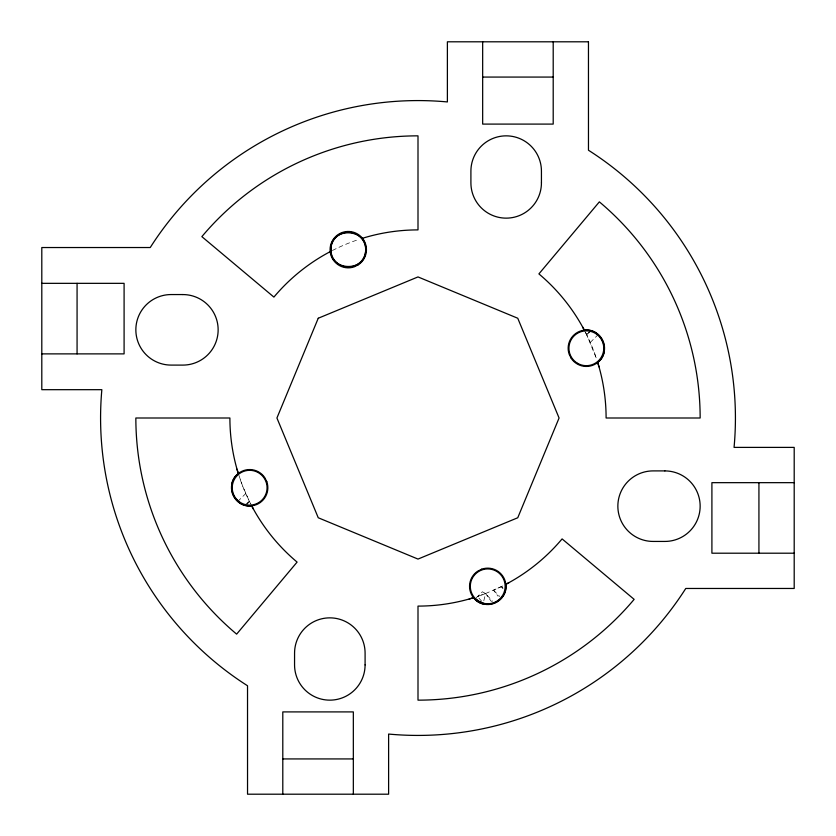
<?xml version="1.0" encoding="UTF-8"?>
<svg xmlns="http://www.w3.org/2000/svg" width="836" height="836" viewBox="0 0 836 836"><rect width="100%" height="100%" fill="white"/><g stroke="black" fill="none" stroke-linecap="round" stroke-linejoin="round"><path stroke-width="0.63" stroke-dasharray="4.18 3.13" d="M483.814 600.77L485.57 593.55L501.391 586.611A188.1 188.1 0 0 0 503.596 585.493L493.564 590.258L498.11 596.246M246.212 505.602L249.389 501.391L242.45 485.57L238.657 474.587M585.493 332.404A188.1 188.1 0 0 1 586.611 334.609L590.258 342.436A188.1 188.1 0 0 1 596.465 358.56L586.611 334.609L589.788 330.398M247.801 502.969L249.389 501.391L245.742 493.564A188.1 188.1 0 0 1 239.535 477.44M584.333 330.272L586.611 334.609L589.788 331.453M476.28 597.803L482.372 591.773L485.57 593.55L492.571 601.283M237.737 501.485L245.742 493.564M590.258 342.436L598.262 334.515M245.669 504.359L249.389 501.391L251.667 505.728M586.611 334.609L590.331 331.641M481.724 601.303L477.44 596.465L485.57 593.55L491.463 601.669M502.875 588.471L501.391 586.611L503.909 588.513M501.391 586.611L502.969 588.199M493.564 590.258L499.729 596.476M485.57 593.55A188.1 188.1 0 0 1 477.44 596.465M250.507 503.596A188.1 188.1 0 0 1 249.389 501.391M332.404 250.507A188.1 188.1 0 0 1 358.56 239.535"/><path stroke-width="1.25" d="M509.04 582.598L505.728 584.333C508.716 601.565 483.668 611.983 473.636 597.635L469.184 599.004M482.665 77.069L553.202 77.069M41.8 283.341L124.094 283.341L124.094 353.879L41.8 353.879M794.2 482.665L711.906 482.665L711.906 553.202L794.2 553.202M282.798 758.931L353.335 758.931M483.229 603.184L479.018 601.439L475.412 598.67M582.598 326.96L584.333 330.272C601.565 327.284 611.983 352.332 597.635 362.364L599.004 366.816M253.402 509.04L251.667 505.728C234.435 508.716 224.017 483.668 238.364 473.636L236.996 469.184M758.931 482.665L758.931 553.202M553.202 41.8L553.202 124.094L482.665 124.094L482.665 41.8M353.335 794.2L353.335 711.906L282.798 711.906L282.798 794.2M77.069 283.341L77.069 353.879M505.78 584.364A188.1 188.1 0 0 0 562.095 538.907L634.137 599.36A282.15 282.15 0 0 1 418 700.15L418 606.1A188.1 188.1 0 0 0 473.918 597.594M251.636 505.78A188.1 188.1 0 0 0 297.094 562.095L236.64 634.137A282.15 282.15 0 0 1 135.85 418L229.9 418A188.1 188.1 0 0 0 238.406 473.918M330.22 251.636A188.1 188.1 0 0 0 273.905 297.094L201.863 236.64A282.15 282.15 0 0 1 418 135.85L418 229.9A188.1 188.1 0 0 0 362.082 238.406M584.364 330.22A188.1 188.1 0 0 0 538.907 273.905L599.36 201.863A282.15 282.15 0 0 1 700.15 418L606.1 418A188.1 188.1 0 0 0 597.594 362.082M330.857 248.95C328.966 271.334 365.771 272.808 365.677 250.351C367.568 227.967 330.763 226.493 330.857 248.95M318.244 318.244L276.925 418L318.244 517.756L418 559.075L517.756 517.756L559.075 418L517.756 318.244L418 276.925L318.244 318.244M358.466 264.709L354.224 266.841A18.193 18.193 0 0 1 330.168 247.79A18.193 18.193 0 0 1 357.599 234.038A18.193 18.193 0 0 1 358.466 264.709M481.776 569.159L477.534 571.291A18.193 18.193 0 0 0 478.401 601.962A18.193 18.193 0 0 0 505.832 588.21A18.193 18.193 0 0 0 481.776 569.159M588.46 41.8L447.385 41.8L447.385 101.94A317.419 317.419 0 0 0 150.24 247.529L41.8 247.54L41.8 389.68L101.846 389.68A317.419 317.419 0 0 0 247.529 685.76L247.54 794.2L388.615 794.2L388.615 734.06A317.419 317.419 0 0 0 685.76 588.471L794.2 588.46L794.2 447.396L734.06 447.396A317.419 317.419 0 0 0 588.471 150.24L588.46 41.8M182.875 294.554L171.119 294.554A35.269 35.269 0 0 0 135.85 329.823A35.269 35.269 0 0 0 171.119 365.092L182.875 365.102A35.269 35.269 0 0 0 218.144 329.823A35.269 35.269 0 0 0 182.875 294.565M664.881 470.898L653.125 470.898A35.269 35.269 0 0 0 617.856 506.177A35.269 35.269 0 0 0 653.125 541.435L664.881 541.435A35.269 35.269 0 0 0 700.15 506.177A35.269 35.269 0 0 0 664.881 470.908M571.291 358.466L569.159 354.224A18.193 18.193 0 0 1 588.21 330.168A18.193 18.193 0 0 1 601.962 357.599A18.193 18.193 0 0 1 571.291 358.466M266.841 481.776L264.709 477.534A18.193 18.193 0 0 0 234.038 478.401A18.193 18.193 0 0 0 247.79 505.832A18.193 18.193 0 0 0 266.841 481.776M331.443 254.154L330.847 249.65A17.42 17.42 0 0 1 355.634 233.861A17.42 17.42 0 0 1 359.47 262.995A17.42 17.42 0 0 1 331.443 254.154M541.435 182.875L541.435 171.119A35.269 35.269 0 0 0 506.177 135.85A35.269 35.269 0 0 0 470.908 171.119L470.908 182.875A35.269 35.269 0 0 0 506.177 218.144A35.269 35.269 0 0 0 541.435 182.875M365.092 664.881L365.092 653.125A35.269 35.269 0 0 0 329.823 617.856A35.269 35.269 0 0 0 294.565 653.125L294.554 664.881A35.269 35.269 0 0 0 329.823 700.15A35.269 35.269 0 0 0 365.092 664.881M479.018 601.439A17.42 17.42 0 0 0 505.153 586.35A17.42 17.42 0 0 0 479.018 571.26A17.42 17.42 0 0 0 479.018 601.439M237.33 500.053A17.42 17.42 0 0 0 266.475 492.247A17.42 17.42 0 0 0 245.136 470.908A17.42 17.42 0 0 0 237.33 500.053M577.645 363.357A17.42 17.42 0 0 0 603.77 348.267A17.42 17.42 0 0 0 577.645 333.177A17.42 17.42 0 0 0 577.645 363.357"/></g></svg>
